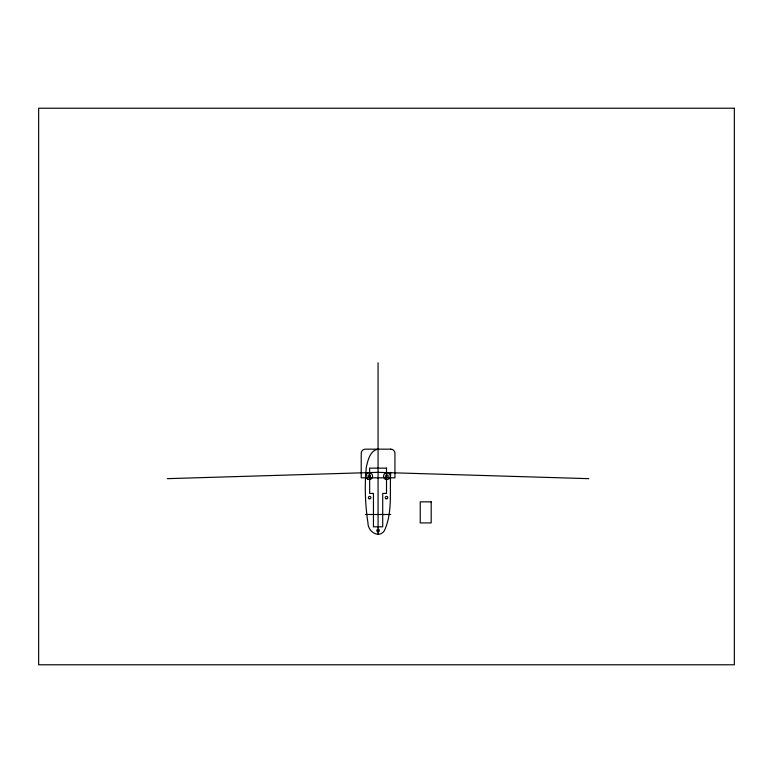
<?xml version="1.0" encoding="UTF-8"?>
<svg xmlns="http://www.w3.org/2000/svg" width="773" height="773" viewBox="0 0 773 773"><rect width="100%" height="100%" fill="white"/><g stroke="black" fill="none" stroke-linecap="round" stroke-linejoin="round"><path stroke-width="1.16" d="M390.723 472.342C389.524 491.676 392.723 512.75 384.326 530.819C378.644 538.955 367.745 531.254 367.967 523.002C365.214 504.653 364.46 485.744 366.325 467.269C367.832 460.495 369.967 450.495 378.074 449.161M167.335 478.661L378.074 472.342L588.823 478.661M365.436 514.489L390.723 514.489M378.074 362.759L378.074 534.298M734.35 108.22L38.65 108.22L38.65 664.78L734.35 664.78L734.35 108.22M390.723 449.161L365.436 449.161A4.213 4.213 0 0 0 361.223 453.374L361.223 477.82L394.935 477.82L394.935 453.374A4.213 4.213 0 0 0 390.723 449.161M386.51 468.129L369.649 468.129L369.649 493.416L373.446 493.416L373.446 526.828L382.712 526.828L382.712 493.416L386.51 493.416L386.51 468.129M431.189 501.841L420.232 501.841L420.232 522.915L431.189 522.915L431.189 501.841M369.021 498.72A1.266 1.266 0 0 0 370.914 497.628A1.266 1.266 0 0 0 369.021 496.537A1.266 1.266 0 0 0 369.021 498.72M385.872 498.72A1.266 1.266 0 0 0 387.775 497.628A1.266 1.266 0 0 0 385.872 496.537A1.266 1.266 0 0 0 385.872 498.72M377.446 531.66A1.266 1.266 0 0 0 379.34 530.568A1.266 1.266 0 0 0 377.446 529.466A1.266 1.266 0 0 0 377.446 531.66M386.307 477.231A1.266 1.266 0 0 0 388.201 476.129A1.266 1.266 0 0 0 386.307 475.037A1.266 1.266 0 0 0 386.307 477.231M367.542 479.057A3.372 3.372 0 0 0 372.596 476.129A3.372 3.372 0 0 0 367.542 473.211A3.372 3.372 0 0 0 367.542 479.057M385.244 479.057A3.372 3.372 0 0 0 390.297 476.129A3.372 3.372 0 0 0 385.244 473.211A3.372 3.372 0 0 0 385.244 479.057M368.595 477.231A1.266 1.266 0 0 0 370.489 476.129A1.266 1.266 0 0 0 368.595 475.037A1.266 1.266 0 0 0 368.595 477.231"/></g></svg>
